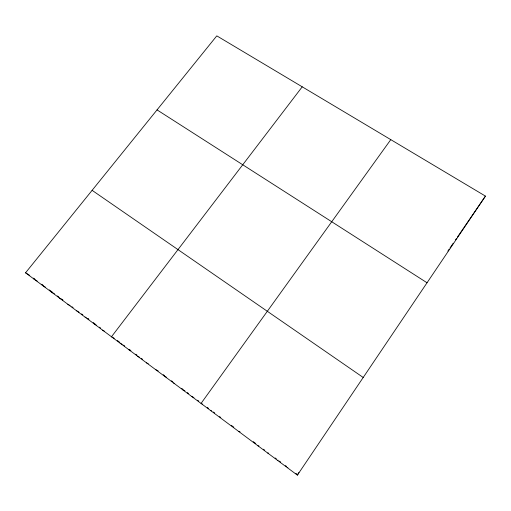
<?xml version="1.0" encoding="UTF-8"?>
<svg xmlns="http://www.w3.org/2000/svg" width="511" height="511" viewBox="0 0 511 511"><rect width="100%" height="100%" fill="white"/><g stroke="black" fill="none" stroke-linecap="round" stroke-linejoin="round"><path stroke-width="0.77" d="M297.383 475.141L485.45 196.109L216.792 35.859L25.55 272.797L297.383 475.141L298.897 472.483M447.86 251.08L449.156 249.183M450.031 247.905L453.231 243.23M455.544 239.838L456.336 238.688M457.53 236.938L459.153 234.562M459.574 233.949L461.241 231.509M461.669 230.883L463.388 228.372M463.828 227.727L470.075 218.593M470.465 218.025L477.3 208.028M477.728 207.409L485.45 196.109M390.781 139.644L201.047 403.428L202.356 403.997M302.231 86.819L111.481 336.755L114.234 338.333M287.425 467.731L287.859 467.418M277.537 460.366L278.156 460.194M267.726 453.065L268.524 453.027M257.985 445.816L258.956 445.911M238.726 431.482L240.042 431.833M210.36 410.365L211.567 410.85M191.797 396.549L193.925 397.513M182.612 389.708L184.893 390.794M173.497 382.924L174.717 383.525M164.446 376.185L166.388 377.175M155.459 369.498L158.193 370.929M146.542 362.855L148.267 363.781M137.683 356.263L139.497 357.253M128.887 349.716L130.784 350.77M120.149 343.213L122.135 344.331M102.609 330.157L104.397 331.192M93.8 323.597L96.279 325.053M85.056 317.088L86.34 317.848M87.624 318.609L88.914 319.375L87.694 318.462M76.369 310.624L79.033 312.215M67.752 304.211L70.109 305.629M59.193 297.836L62.84 300.053M50.691 291.513L54.447 293.812M42.253 285.227L45.473 287.214M33.873 278.987L37.182 281.044M25.55 272.797L29.715 275.391M157.037 109.891L427.043 282.775M92.108 190.335L363.212 377.476M33.464 278.112L34.722 279.051M41.685 284.225L42.956 285.17M49.318 289.909L52.518 292.292M57.468 295.971L58.663 296.865M61.652 299.088L62.847 299.976M71.879 306.696L73.092 307.596M81.588 313.92L82.808 314.827M93.219 322.575L95.065 323.948M99.383 327.161L100.616 328.081M117.364 340.543L119.798 342.357M123.458 345.078L124.684 345.992M129.596 349.645L130.822 350.559M135.76 354.232L136.999 355.151M141.33 358.377L142.575 359.303M163.245 374.684L164.51 375.623M171.479 380.816L172.756 381.762M181.692 388.417L182.976 389.369M187.301 392.589L188.508 393.483M197.559 400.222L198.773 401.122M207.287 407.459L208.507 408.366M213.4 412.007L214.633 412.926M219.551 416.586L220.778 417.5M231.304 425.331L233.802 427.19M253.264 441.67L255.794 443.554M263.421 449.233L264.698 450.178M275.148 457.958L276.349 458.852M279.37 461.101L280.584 462.001M285.432 465.61L286.645 466.517M295.805 473.327L297.638 474.693"/></g></svg>
